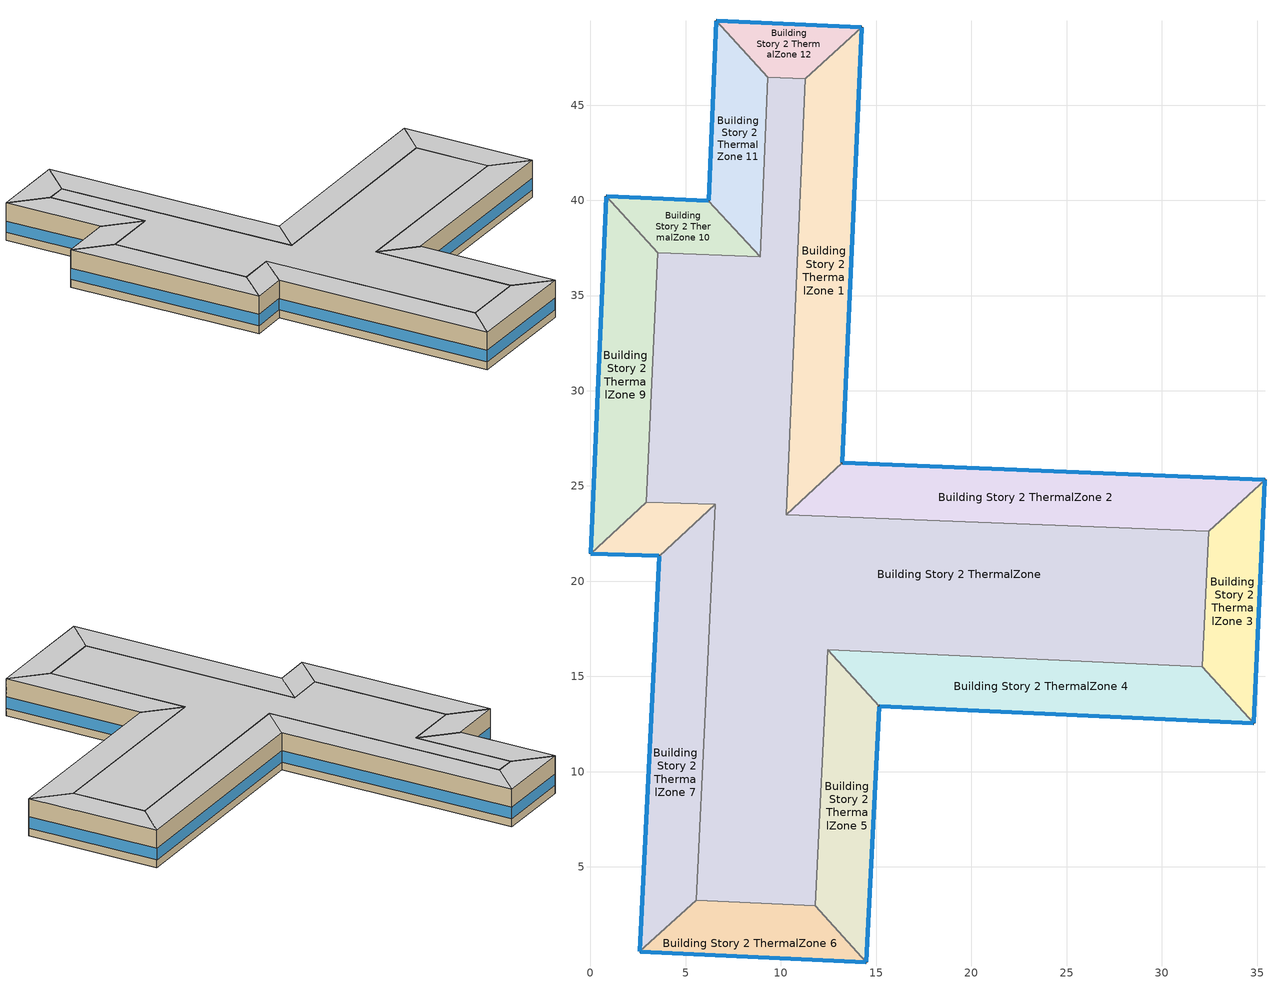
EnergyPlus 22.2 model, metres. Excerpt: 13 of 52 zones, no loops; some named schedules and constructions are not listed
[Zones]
Building Story 2 ThermalZone
 floor adiabatic (Typical Interior Ceiling): 11.29,46.39 10.29,23.5 32.47,22.62 32.14,15.5 12.46,16.4 11.8,2.96 5.56,3.25 6.54,24.04 2.93,24.15 3.54,37.26 8.9,37.03 9.32,46.47 z3.6
 wall adiabatic (Typical Interior Wall): 10.29,23.5 11.29,46.39 9.32,46.47 8.9,37.03 3.54,37.26 2.93,24.15 6.54,24.04 5.56,3.25 11.8,2.96 12.46,16.4 32.14,15.5 32.47,22.62 10.29,23.5 z3.6:7.2
 ceiling adiabatic (Typical Interior Ceiling): 9.32,46.47 8.9,37.03 3.54,37.26 2.93,24.15 6.54,24.04 5.56,3.25 11.8,2.96 12.46,16.4 32.14,15.5 32.47,22.62 10.29,23.5 11.29,46.39 z7.2
Building Story 2 ThermalZone 1
 floor adiabatic (Typical Interior Floor): 14.23,49.09 13.23,26.21 10.29,23.5 11.29,46.39 z3.6
 wall outside (Typical Insulated Steel Framed Exterior Wall R-12.99): 13.23,26.21 14.23,49.09 z3.6:7.2
 wall adiabatic (Typical Interior Wall): 14.23,49.09 11.29,46.39 10.29,23.5 13.23,26.21 z3.6:7.2
 window (U 0.55 SHGC 0.25): 13.23,26.24 14.23,49.06 z4.36:5.44
 ceiling adiabatic (Typical Interior Ceiling): 11.29,46.39 10.29,23.5 13.23,26.21 14.23,49.09 z7.2
Building Story 2 ThermalZone 10
 floor adiabatic (Typical Interior Floor): 0.84,40.2 6.2,39.98 8.9,37.03 3.54,37.26 z3.6
 wall outside (Typical Insulated Steel Framed Exterior Wall R-12.99): 6.2,39.98 0.84,40.2 z3.6:7.2
 wall adiabatic (Typical Interior Wall): 0.84,40.2 3.54,37.26 8.9,37.03 6.2,39.98 z3.6:7.2
 window (U 0.55 SHGC 0.25): 6.17,39.98 0.86,40.2 z4.36:5.45
 ceiling adiabatic (Typical Interior Ceiling): 3.54,37.26 8.9,37.03 6.2,39.98 0.84,40.2 z7.2
Building Story 2 ThermalZone 11
 floor adiabatic (Typical Interior Floor): 6.2,39.98 6.62,49.42 9.32,46.47 8.9,37.03 z3.6
 wall outside (Typical Insulated Steel Framed Exterior Wall R-12.99): 6.62,49.42 6.2,39.98 z3.6:7.2
 wall adiabatic (Typical Interior Wall): 6.2,39.98 8.9,37.03 9.32,46.47 6.62,49.42 z3.6:7.2
 window (U 0.55 SHGC 0.25): 6.61,49.4 6.2,40.01 z4.36:5.45
 ceiling adiabatic (Typical Interior Ceiling): 8.9,37.03 9.32,46.47 6.62,49.42 6.2,39.98 z7.2
Building Story 2 ThermalZone 12
 floor adiabatic (Typical Interior Floor): 6.62,49.42 14.23,49.09 11.29,46.39 9.32,46.47 z3.6
 wall outside (Typical Insulated Steel Framed Exterior Wall R-12.99): 14.23,49.09 6.62,49.42 z3.6:7.2
 wall adiabatic (Typical Interior Wall): 6.62,49.42 9.32,46.47 11.29,46.39 14.23,49.09 z3.6:7.2
 window (U 0.55 SHGC 0.25): 14.21,49.09 6.64,49.42 z4.36:5.45
 ceiling adiabatic (Typical Interior Ceiling): 9.32,46.47 11.29,46.39 14.23,49.09 6.62,49.42 z7.2
Building Story 2 ThermalZone 2
 floor adiabatic (Typical Interior Floor): 13.23,26.21 35.42,25.32 32.47,22.62 10.29,23.5 z3.6
 wall outside (Typical Insulated Steel Framed Exterior Wall R-12.99): 35.42,25.32 13.23,26.21 z3.6:7.2
 wall adiabatic (Typical Interior Wall): 13.23,26.21 10.29,23.5 32.47,22.62 35.42,25.32 z3.6:7.2
 window (U 0.55 SHGC 0.25): 35.39,25.32 13.26,26.21 z4.36:5.44
 ceiling adiabatic (Typical Interior Ceiling): 10.29,23.5 32.47,22.62 35.42,25.32 13.23,26.21 z7.2
Building Story 2 ThermalZone 3
 floor adiabatic (Typical Interior Floor): 35.42,25.32 34.83,12.55 32.14,15.5 32.47,22.62 z3.6
 wall outside (Typical Insulated Steel Framed Exterior Wall R-12.99): 34.83,12.55 35.42,25.32 z3.6:7.2
 wall adiabatic (Typical Interior Wall): 35.42,25.32 32.47,22.62 32.14,15.5 34.83,12.55 z3.6:7.2
 window (U 0.55 SHGC 0.25): 34.83,12.58 35.42,25.3 z4.36:5.45
 ceiling adiabatic (Typical Interior Ceiling): 32.47,22.62 32.14,15.5 34.83,12.55 35.42,25.32 z7.2
Building Story 2 ThermalZone 4
 floor adiabatic (Typical Interior Floor): 34.83,12.55 15.16,13.44 12.46,16.4 32.14,15.5 z3.6
 wall outside (Typical Insulated Steel Framed Exterior Wall R-12.99): 15.16,13.44 34.83,12.55 z3.6:7.2
 wall adiabatic (Typical Interior Wall): 34.83,12.55 32.14,15.5 12.46,16.4 15.16,13.44 z3.6:7.2
 window (U 0.55 SHGC 0.25): 15.18,13.44 34.81,12.55 z4.36:5.44
 ceiling adiabatic (Typical Interior Ceiling): 32.14,15.5 12.46,16.4 15.16,13.44 34.83,12.55 z7.2
Building Story 2 ThermalZone 5
 floor adiabatic (Typical Interior Floor): 15.16,13.44 14.49,0 11.8,2.96 12.46,16.4 z3.6
 wall outside (Typical Insulated Steel Framed Exterior Wall R-12.99): 14.49,0 15.16,13.44 z3.6:7.2
 wall adiabatic (Typical Interior Wall): 15.16,13.44 12.46,16.4 11.8,2.96 14.49,0 z3.6:7.2
 window (U 0.55 SHGC 0.25): 14.49,0.03 15.15,13.41 z4.36:5.45
 ceiling adiabatic (Typical Interior Ceiling): 12.46,16.4 11.8,2.96 14.49,0 15.16,13.44 z7.2
Building Story 2 ThermalZone 6
 floor adiabatic (Typical Interior Floor): 14.49,0 2.6,0.56 5.56,3.25 11.8,2.96 z3.6
 wall outside (Typical Insulated Steel Framed Exterior Wall R-12.99): 2.6,0.56 14.49,0 z3.6:7.2
 wall adiabatic (Typical Interior Wall): 14.49,0 11.8,2.96 5.56,3.25 2.6,0.56 z3.6:7.2
 window (U 0.55 SHGC 0.25): 2.62,0.55 14.46,0 z4.36:5.45
 ceiling adiabatic (Typical Interior Ceiling): 11.8,2.96 5.56,3.25 2.6,0.56 14.49,0 z7.2
Building Story 2 ThermalZone 7
 floor adiabatic (Typical Interior Floor): 2.6,0.56 3.6,21.32 6.54,24.04 5.56,3.25 z3.6
 wall outside (Typical Insulated Steel Framed Exterior Wall R-12.99): 3.6,21.32 2.6,0.56 z3.6:7.2
 wall adiabatic (Typical Interior Wall): 2.6,0.56 5.56,3.25 6.54,24.04 3.6,21.32 z3.6:7.2
 window (U 0.55 SHGC 0.25): 3.6,21.3 2.6,0.58 z4.36:5.44
 ceiling adiabatic (Typical Interior Ceiling): 5.56,3.25 6.54,24.04 3.6,21.32 2.6,0.56 z7.2
Building Story 2 ThermalZone 8
 floor adiabatic (Typical Interior Floor): 3.6,21.32 0,21.43 2.93,24.15 6.54,24.04 z3.6
 wall outside (Typical Insulated Steel Framed Exterior Wall R-12.99): 0,21.43 3.6,21.32 z3.6:7.2
 wall adiabatic (Typical Interior Wall): 3.6,21.32 6.54,24.04 2.93,24.15 0,21.43 z3.6:7.2
 window (U 0.55 SHGC 0.25): 0.03,21.43 3.58,21.32 z4.36:5.46
 ceiling adiabatic (Typical Interior Ceiling): 6.54,24.04 2.93,24.15 0,21.43 3.6,21.32 z7.2
Building Story 2 ThermalZone 9
 floor adiabatic (Typical Interior Floor): 0,21.43 0.84,40.2 3.54,37.26 2.93,24.15 z3.6
 wall outside (Typical Insulated Steel Framed Exterior Wall R-12.99): 0.84,40.2 0,21.43 z3.6:7.2
 wall adiabatic (Typical Interior Wall): 0,21.43 2.93,24.15 3.54,37.26 0.84,40.2 z3.6:7.2
 window (U 0.55 SHGC 0.25): 0.84,40.18 0,21.46 z4.36:5.44
 ceiling adiabatic (Typical Interior Ceiling): 2.93,24.15 3.54,37.26 0.84,40.2 0,21.43 z7.2
[Schedule:Week:Daily]
SchoolSecondary BLDG_LIGHT_SCH_2013 Week Rule - Jan1-Jan3: SchoolSecondary BLDG_LIGHT_SCH_2013 Wkdy Day, SchoolSecondary BLDG_LIGHT_SCH_2013 Wkdy Day, SchoolSecondary BLDG_LIGHT_SCH_2013 Wkdy Day, SchoolSecondary BLDG_LIGHT_SCH_2013 Wkdy Day, SchoolSecondary BLDG_LIGHT_SCH_2013 Wkdy Day, SchoolSecondary BLDG_LIGHT_SCH_2013 Wkdy Day, SchoolSecondary BLDG_LIGHT_SCH_2013 Wknd Day, SchoolSecondary BLDG_LIGHT_SCH_2013 Default, SchoolSecondary BLDG_LIGHT_SCH_2013 Summer Design Day, SchoolSecondary BLDG_LIGHT_SCH_2013 Winter Design Day, SchoolSecondary BLDG_LIGHT_SCH_2013 Default, SchoolSecondary BLDG_LIGHT_SCH_2013 Default
SchoolSecondary BLDG_LIGHT_SCH_2013 Week Rule - Jan4-Jun27: SchoolSecondary BLDG_LIGHT_SCH_2013 Wknd Day, SchoolSecondary BLDG_LIGHT_SCH_2013 Wkdy Day, SchoolSecondary BLDG_LIGHT_SCH_2013 Wkdy Day, SchoolSecondary BLDG_LIGHT_SCH_2013 Wkdy Day, SchoolSecondary BLDG_LIGHT_SCH_2013 Wkdy Day, SchoolSecondary BLDG_LIGHT_SCH_2013 Wkdy Day, SchoolSecondary BLDG_LIGHT_SCH_2013 Wknd Day, SchoolSecondary BLDG_LIGHT_SCH_2013 Default, SchoolSecondary BLDG_LIGHT_SCH_2013 Summer Design Day, SchoolSecondary BLDG_LIGHT_SCH_2013 Winter Design Day, SchoolSecondary BLDG_LIGHT_SCH_2013 Default, SchoolSecondary BLDG_LIGHT_SCH_2013 Default
SchoolSecondary BLDG_LIGHT_SCH_2013 Week Rule - Jun28-Jul4: SchoolSecondary BLDG_LIGHT_SCH_2013 Wknd Day, SchoolSecondary BLDG_LIGHT_SCH_2013 Wkdy Day, SchoolSecondary BLDG_LIGHT_SCH_2013 Wkdy Day, SchoolSecondary BLDG_LIGHT_SCH_2013 Wkdy Day 1, SchoolSecondary BLDG_LIGHT_SCH_2013 Wkdy Day 1, SchoolSecondary BLDG_LIGHT_SCH_2013 Wkdy Day 1, SchoolSecondary BLDG_LIGHT_SCH_2013 Wknd Day 1, SchoolSecondary BLDG_LIGHT_SCH_2013 Default, SchoolSecondary BLDG_LIGHT_SCH_2013 Summer Design Day, SchoolSecondary BLDG_LIGHT_SCH_2013 Winter Design Day, SchoolSecondary BLDG_LIGHT_SCH_2013 Default, SchoolSecondary BLDG_LIGHT_SCH_2013 Default
SchoolSecondary BLDG_LIGHT_SCH_2013 Week Rule - Jul5-Aug29: SchoolSecondary BLDG_LIGHT_SCH_2013 Wknd Day 1, SchoolSecondary BLDG_LIGHT_SCH_2013 Wkdy Day 1, SchoolSecondary BLDG_LIGHT_SCH_2013 Wkdy Day 1, SchoolSecondary BLDG_LIGHT_SCH_2013 Wkdy Day 1, SchoolSecondary BLDG_LIGHT_SCH_2013 Wkdy Day 1, SchoolSecondary BLDG_LIGHT_SCH_2013 Wkdy Day 1, SchoolSecondary BLDG_LIGHT_SCH_2013 Wknd Day 1, SchoolSecondary BLDG_LIGHT_SCH_2013 Default, SchoolSecondary BLDG_LIGHT_SCH_2013 Summer Design Day, SchoolSecondary BLDG_LIGHT_SCH_2013 Winter Design Day, SchoolSecondary BLDG_LIGHT_SCH_2013 Default, SchoolSecondary BLDG_LIGHT_SCH_2013 Default
SchoolSecondary BLDG_LIGHT_SCH_2013 Week Rule - Aug30-Sep5: SchoolSecondary BLDG_LIGHT_SCH_2013 Wknd Day 1, SchoolSecondary BLDG_LIGHT_SCH_2013 Wkdy Day 1, SchoolSecondary BLDG_LIGHT_SCH_2013 Wkdy Day 2, SchoolSecondary BLDG_LIGHT_SCH_2013 Wkdy Day 2, SchoolSecondary BLDG_LIGHT_SCH_2013 Wkdy Day 2, SchoolSecondary BLDG_LIGHT_SCH_2013 Wkdy Day 2, SchoolSecondary BLDG_LIGHT_SCH_2013 Default, SchoolSecondary BLDG_LIGHT_SCH_2013 Default, SchoolSecondary BLDG_LIGHT_SCH_2013 Summer Design Day, SchoolSecondary BLDG_LIGHT_SCH_2013 Winter Design Day, SchoolSecondary BLDG_LIGHT_SCH_2013 Default, SchoolSecondary BLDG_LIGHT_SCH_2013 Default
SchoolSecondary BLDG_LIGHT_SCH_2013 Week Rule - Sep6-Dec31: SchoolSecondary BLDG_LIGHT_SCH_2013 Default, SchoolSecondary BLDG_LIGHT_SCH_2013 Wkdy Day 2, SchoolSecondary BLDG_LIGHT_SCH_2013 Wkdy Day 2, SchoolSecondary BLDG_LIGHT_SCH_2013 Wkdy Day 2, SchoolSecondary BLDG_LIGHT_SCH_2013 Wkdy Day 2, SchoolSecondary BLDG_LIGHT_SCH_2013 Wkdy Day 2, SchoolSecondary BLDG_LIGHT_SCH_2013 Default, SchoolSecondary BLDG_LIGHT_SCH_2013 Default, SchoolSecondary BLDG_LIGHT_SCH_2013 Summer Design Day, SchoolSecondary BLDG_LIGHT_SCH_2013 Winter Design Day, SchoolSecondary BLDG_LIGHT_SCH_2013 Default, SchoolSecondary BLDG_LIGHT_SCH_2013 Default
SchoolSecondary BLDG_LIGHT_LIBRARY_SCH_2013 Week Rule - Jan1-Jan3: SchoolSecondary BLDG_LIGHT_LIBRARY_SCH_2013 Wkdy Day, SchoolSecondary BLDG_LIGHT_LIBRARY_SCH_2013 Wkdy Day, SchoolSecondary BLDG_LIGHT_LIBRARY_SCH_2013 Wkdy Day, SchoolSecondary BLDG_LIGHT_LIBRARY_SCH_2013 Wkdy Day, SchoolSecondary BLDG_LIGHT_LIBRARY_SCH_2013 Wkdy Day, SchoolSecondary BLDG_LIGHT_LIBRARY_SCH_2013 Wkdy Day, SchoolSecondary BLDG_LIGHT_LIBRARY_SCH_2013 Wknd Day, SchoolSecondary BLDG_LIGHT_LIBRARY_SCH_2013 Default, SchoolSecondary BLDG_LIGHT_LIBRARY_SCH_2013 Summer Design Day, SchoolSecondary BLDG_LIGHT_LIBRARY_SCH_2013 Winter Design Day, SchoolSecondary BLDG_LIGHT_LIBRARY_SCH_2013 Default, SchoolSecondary BLDG_LIGHT_LIBRARY_SCH_2013 Default
SchoolSecondary BLDG_LIGHT_LIBRARY_SCH_2013 Week Rule - Jan4-Jun27: SchoolSecondary BLDG_LIGHT_LIBRARY_SCH_2013 Wknd Day, SchoolSecondary BLDG_LIGHT_LIBRARY_SCH_2013 Wkdy Day, SchoolSecondary BLDG_LIGHT_LIBRARY_SCH_2013 Wkdy Day, SchoolSecondary BLDG_LIGHT_LIBRARY_SCH_2013 Wkdy Day, SchoolSecondary BLDG_LIGHT_LIBRARY_SCH_2013 Wkdy Day, SchoolSecondary BLDG_LIGHT_LIBRARY_SCH_2013 Wkdy Day, SchoolSecondary BLDG_LIGHT_LIBRARY_SCH_2013 Wknd Day, SchoolSecondary BLDG_LIGHT_LIBRARY_SCH_2013 Default, SchoolSecondary BLDG_LIGHT_LIBRARY_SCH_2013 Summer Design Day, SchoolSecondary BLDG_LIGHT_LIBRARY_SCH_2013 Winter Design Day, SchoolSecondary BLDG_LIGHT_LIBRARY_SCH_2013 Default, SchoolSecondary BLDG_LIGHT_LIBRARY_SCH_2013 Default
SchoolSecondary BLDG_LIGHT_LIBRARY_SCH_2013 Week Rule - Jun28-Jul4: SchoolSecondary BLDG_LIGHT_LIBRARY_SCH_2013 Wknd Day, SchoolSecondary BLDG_LIGHT_LIBRARY_SCH_2013 Wkdy Day, SchoolSecondary BLDG_LIGHT_LIBRARY_SCH_2013 Wkdy Day, SchoolSecondary BLDG_LIGHT_LIBRARY_SCH_2013 Wkdy Day 1, SchoolSecondary BLDG_LIGHT_LIBRARY_SCH_2013 Wkdy Day 1, SchoolSecondary BLDG_LIGHT_LIBRARY_SCH_2013 Wkdy Day 1, SchoolSecondary BLDG_LIGHT_LIBRARY_SCH_2013 Wknd Day 1, SchoolSecondary BLDG_LIGHT_LIBRARY_SCH_2013 Default, SchoolSecondary BLDG_LIGHT_LIBRARY_SCH_2013 Summer Design Day, SchoolSecondary BLDG_LIGHT_LIBRARY_SCH_2013 Winter Design Day, SchoolSecondary BLDG_LIGHT_LIBRARY_SCH_2013 Default, SchoolSecondary BLDG_LIGHT_LIBRARY_SCH_2013 Default
SchoolSecondary BLDG_LIGHT_LIBRARY_SCH_2013 Week Rule - Jul5-Aug29: SchoolSecondary BLDG_LIGHT_LIBRARY_SCH_2013 Wknd Day 1, SchoolSecondary BLDG_LIGHT_LIBRARY_SCH_2013 Wkdy Day 1, SchoolSecondary BLDG_LIGHT_LIBRARY_SCH_2013 Wkdy Day 1, SchoolSecondary BLDG_LIGHT_LIBRARY_SCH_2013 Wkdy Day 1, SchoolSecondary BLDG_LIGHT_LIBRARY_SCH_2013 Wkdy Day 1, SchoolSecondary BLDG_LIGHT_LIBRARY_SCH_2013 Wkdy Day 1, SchoolSecondary BLDG_LIGHT_LIBRARY_SCH_2013 Wknd Day 1, SchoolSecondary BLDG_LIGHT_LIBRARY_SCH_2013 Default, SchoolSecondary BLDG_LIGHT_LIBRARY_SCH_2013 Summer Design Day, SchoolSecondary BLDG_LIGHT_LIBRARY_SCH_2013 Winter Design Day, SchoolSecondary BLDG_LIGHT_LIBRARY_SCH_2013 Default, SchoolSecondary BLDG_LIGHT_LIBRARY_SCH_2013 Default
SchoolSecondary BLDG_LIGHT_LIBRARY_SCH_2013 Week Rule - Aug30-Sep5: SchoolSecondary BLDG_LIGHT_LIBRARY_SCH_2013 Wknd Day 1, SchoolSecondary BLDG_LIGHT_LIBRARY_SCH_2013 Wkdy Day 1, SchoolSecondary BLDG_LIGHT_LIBRARY_SCH_2013 Wkdy Day 2, SchoolSecondary BLDG_LIGHT_LIBRARY_SCH_2013 Wkdy Day 2, SchoolSecondary BLDG_LIGHT_LIBRARY_SCH_2013 Wkdy Day 2, SchoolSecondary BLDG_LIGHT_LIBRARY_SCH_2013 Wkdy Day 2, SchoolSecondary BLDG_LIGHT_LIBRARY_SCH_2013 Default, SchoolSecondary BLDG_LIGHT_LIBRARY_SCH_2013 Default, SchoolSecondary BLDG_LIGHT_LIBRARY_SCH_2013 Summer Design Day, SchoolSecondary BLDG_LIGHT_LIBRARY_SCH_2013 Winter Design Day, SchoolSecondary BLDG_LIGHT_LIBRARY_SCH_2013 Default, SchoolSecondary BLDG_LIGHT_LIBRARY_SCH_2013 Default
SchoolSecondary BLDG_LIGHT_LIBRARY_SCH_2013 Week Rule - Sep6-Dec31: SchoolSecondary BLDG_LIGHT_LIBRARY_SCH_2013 Default, SchoolSecondary BLDG_LIGHT_LIBRARY_SCH_2013 Wkdy Day 2, SchoolSecondary BLDG_LIGHT_LIBRARY_SCH_2013 Wkdy Day 2, SchoolSecondary BLDG_LIGHT_LIBRARY_SCH_2013 Wkdy Day 2, SchoolSecondary BLDG_LIGHT_LIBRARY_SCH_2013 Wkdy Day 2, SchoolSecondary BLDG_LIGHT_LIBRARY_SCH_2013 Wkdy Day 2, SchoolSecondary BLDG_LIGHT_LIBRARY_SCH_2013 Default, SchoolSecondary BLDG_LIGHT_LIBRARY_SCH_2013 Default, SchoolSecondary BLDG_LIGHT_LIBRARY_SCH_2013 Summer Design Day, SchoolSecondary BLDG_LIGHT_LIBRARY_SCH_2013 Winter Design Day, SchoolSecondary BLDG_LIGHT_LIBRARY_SCH_2013 Default, SchoolSecondary BLDG_LIGHT_LIBRARY_SCH_2013 Default
SchoolSecondary BLDG_LIGHT_LOBBYFLR1_SCH_2013 Week Rule - Jan1-Jan3: SchoolSecondary BLDG_LIGHT_LOBBYFLR1_SCH_2013 Wkdy Day, SchoolSecondary BLDG_LIGHT_LOBBYFLR1_SCH_2013 Wkdy Day, SchoolSecondary BLDG_LIGHT_LOBBYFLR1_SCH_2013 Wkdy Day, SchoolSecondary BLDG_LIGHT_LOBBYFLR1_SCH_2013 Wkdy Day, SchoolSecondary BLDG_LIGHT_LOBBYFLR1_SCH_2013 Wkdy Day, SchoolSecondary BLDG_LIGHT_LOBBYFLR1_SCH_2013 Wkdy Day, SchoolSecondary BLDG_LIGHT_LOBBYFLR1_SCH_2013 Wknd Day, SchoolSecondary BLDG_LIGHT_LOBBYFLR1_SCH_2013 Default, SchoolSecondary BLDG_LIGHT_LOBBYFLR1_SCH_2013 Summer Design Day, SchoolSecondary BLDG_LIGHT_LOBBYFLR1_SCH_2013 Winter Design Day, SchoolSecondary BLDG_LIGHT_LOBBYFLR1_SCH_2013 Default, SchoolSecondary BLDG_LIGHT_LOBBYFLR1_SCH_2013 Default
SchoolSecondary BLDG_LIGHT_LOBBYFLR1_SCH_2013 Week Rule - Jan4-Jun27: SchoolSecondary BLDG_LIGHT_LOBBYFLR1_SCH_2013 Wknd Day, SchoolSecondary BLDG_LIGHT_LOBBYFLR1_SCH_2013 Wkdy Day, SchoolSecondary BLDG_LIGHT_LOBBYFLR1_SCH_2013 Wkdy Day, SchoolSecondary BLDG_LIGHT_LOBBYFLR1_SCH_2013 Wkdy Day, SchoolSecondary BLDG_LIGHT_LOBBYFLR1_SCH_2013 Wkdy Day, SchoolSecondary BLDG_LIGHT_LOBBYFLR1_SCH_2013 Wkdy Day, SchoolSecondary BLDG_LIGHT_LOBBYFLR1_SCH_2013 Wknd Day, SchoolSecondary BLDG_LIGHT_LOBBYFLR1_SCH_2013 Default, SchoolSecondary BLDG_LIGHT_LOBBYFLR1_SCH_2013 Summer Design Day, SchoolSecondary BLDG_LIGHT_LOBBYFLR1_SCH_2013 Winter Design Day, SchoolSecondary BLDG_LIGHT_LOBBYFLR1_SCH_2013 Default, SchoolSecondary BLDG_LIGHT_LOBBYFLR1_SCH_2013 Default
SchoolSecondary BLDG_LIGHT_LOBBYFLR1_SCH_2013 Week Rule - Jun28-Jul4: SchoolSecondary BLDG_LIGHT_LOBBYFLR1_SCH_2013 Wknd Day, SchoolSecondary BLDG_LIGHT_LOBBYFLR1_SCH_2013 Wkdy Day, SchoolSecondary BLDG_LIGHT_LOBBYFLR1_SCH_2013 Wkdy Day, SchoolSecondary BLDG_LIGHT_LOBBYFLR1_SCH_2013 Wkdy Day 1, SchoolSecondary BLDG_LIGHT_LOBBYFLR1_SCH_2013 Wkdy Day 1, SchoolSecondary BLDG_LIGHT_LOBBYFLR1_SCH_2013 Wkdy Day 1, SchoolSecondary BLDG_LIGHT_LOBBYFLR1_SCH_2013 Wknd Day 1, SchoolSecondary BLDG_LIGHT_LOBBYFLR1_SCH_2013 Default, SchoolSecondary BLDG_LIGHT_LOBBYFLR1_SCH_2013 Summer Design Day, SchoolSecondary BLDG_LIGHT_LOBBYFLR1_SCH_2013 Winter Design Day, SchoolSecondary BLDG_LIGHT_LOBBYFLR1_SCH_2013 Default, SchoolSecondary BLDG_LIGHT_LOBBYFLR1_SCH_2013 Default
SchoolSecondary BLDG_LIGHT_LOBBYFLR1_SCH_2013 Week Rule - Jul5-Aug29: SchoolSecondary BLDG_LIGHT_LOBBYFLR1_SCH_2013 Wknd Day 1, SchoolSecondary BLDG_LIGHT_LOBBYFLR1_SCH_2013 Wkdy Day 1, SchoolSecondary BLDG_LIGHT_LOBBYFLR1_SCH_2013 Wkdy Day 1, SchoolSecondary BLDG_LIGHT_LOBBYFLR1_SCH_2013 Wkdy Day 1, SchoolSecondary BLDG_LIGHT_LOBBYFLR1_SCH_2013 Wkdy Day 1, SchoolSecondary BLDG_LIGHT_LOBBYFLR1_SCH_2013 Wkdy Day 1, SchoolSecondary BLDG_LIGHT_LOBBYFLR1_SCH_2013 Wknd Day 1, SchoolSecondary BLDG_LIGHT_LOBBYFLR1_SCH_2013 Default, SchoolSecondary BLDG_LIGHT_LOBBYFLR1_SCH_2013 Summer Design Day, SchoolSecondary BLDG_LIGHT_LOBBYFLR1_SCH_2013 Winter Design Day, SchoolSecondary BLDG_LIGHT_LOBBYFLR1_SCH_2013 Default, SchoolSecondary BLDG_LIGHT_LOBBYFLR1_SCH_2013 Default
SchoolSecondary BLDG_LIGHT_LOBBYFLR1_SCH_2013 Week Rule - Aug30-Sep5: SchoolSecondary BLDG_LIGHT_LOBBYFLR1_SCH_2013 Wknd Day 1, SchoolSecondary BLDG_LIGHT_LOBBYFLR1_SCH_2013 Wkdy Day 1, SchoolSecondary BLDG_LIGHT_LOBBYFLR1_SCH_2013 Wkdy Day 2, SchoolSecondary BLDG_LIGHT_LOBBYFLR1_SCH_2013 Wkdy Day 2, SchoolSecondary BLDG_LIGHT_LOBBYFLR1_SCH_2013 Wkdy Day 2, SchoolSecondary BLDG_LIGHT_LOBBYFLR1_SCH_2013 Wkdy Day 2, SchoolSecondary BLDG_LIGHT_LOBBYFLR1_SCH_2013 Default, SchoolSecondary BLDG_LIGHT_LOBBYFLR1_SCH_2013 Default, SchoolSecondary BLDG_LIGHT_LOBBYFLR1_SCH_2013 Summer Design Day, SchoolSecondary BLDG_LIGHT_LOBBYFLR1_SCH_2013 Winter Design Day, SchoolSecondary BLDG_LIGHT_LOBBYFLR1_SCH_2013 Default, SchoolSecondary BLDG_LIGHT_LOBBYFLR1_SCH_2013 Default
SchoolSecondary BLDG_LIGHT_LOBBYFLR1_SCH_2013 Week Rule - Sep6-Dec31: SchoolSecondary BLDG_LIGHT_LOBBYFLR1_SCH_2013 Default, SchoolSecondary BLDG_LIGHT_LOBBYFLR1_SCH_2013 Wkdy Day 2, SchoolSecondary BLDG_LIGHT_LOBBYFLR1_SCH_2013 Wkdy Day 2, SchoolSecondary BLDG_LIGHT_LOBBYFLR1_SCH_2013 Wkdy Day 2, SchoolSecondary BLDG_LIGHT_LOBBYFLR1_SCH_2013 Wkdy Day 2, SchoolSecondary BLDG_LIGHT_LOBBYFLR1_SCH_2013 Wkdy Day 2, SchoolSecondary BLDG_LIGHT_LOBBYFLR1_SCH_2013 Default, SchoolSecondary BLDG_LIGHT_LOBBYFLR1_SCH_2013 Default, SchoolSecondary BLDG_LIGHT_LOBBYFLR1_SCH_2013 Summer Design Day, SchoolSecondary BLDG_LIGHT_LOBBYFLR1_SCH_2013 Winter Design Day, SchoolSecondary BLDG_LIGHT_LOBBYFLR1_SCH_2013 Default, SchoolSecondary BLDG_LIGHT_LOBBYFLR1_SCH_2013 Default
SchoolSecondary BLDG_LIGHT_MECHANICAL_SCH_2013 Week Rule - Jan1-Jan3: SchoolSecondary BLDG_LIGHT_MECHANICAL_SCH_2013 Wkdy Day, SchoolSecondary BLDG_LIGHT_MECHANICAL_SCH_2013 Wkdy Day, SchoolSecondary BLDG_LIGHT_MECHANICAL_SCH_2013 Wkdy Day, SchoolSecondary BLDG_LIGHT_MECHANICAL_SCH_2013 Wkdy Day, SchoolSecondary BLDG_LIGHT_MECHANICAL_SCH_2013 Wkdy Day, SchoolSecondary BLDG_LIGHT_MECHANICAL_SCH_2013 Wkdy Day, SchoolSecondary BLDG_LIGHT_MECHANICAL_SCH_2013 Wknd Day, SchoolSecondary BLDG_LIGHT_MECHANICAL_SCH_2013 Default, SchoolSecondary BLDG_LIGHT_MECHANICAL_SCH_2013 Summer Design Day, SchoolSecondary BLDG_LIGHT_MECHANICAL_SCH_2013 Winter Design Day, SchoolSecondary BLDG_LIGHT_MECHANICAL_SCH_2013 Default, SchoolSecondary BLDG_LIGHT_MECHANICAL_SCH_2013 Default
SchoolSecondary BLDG_LIGHT_MECHANICAL_SCH_2013 Week Rule - Jan4-Jun27: SchoolSecondary BLDG_LIGHT_MECHANICAL_SCH_2013 Wknd Day, SchoolSecondary BLDG_LIGHT_MECHANICAL_SCH_2013 Wkdy Day, SchoolSecondary BLDG_LIGHT_MECHANICAL_SCH_2013 Wkdy Day, SchoolSecondary BLDG_LIGHT_MECHANICAL_SCH_2013 Wkdy Day, SchoolSecondary BLDG_LIGHT_MECHANICAL_SCH_2013 Wkdy Day, SchoolSecondary BLDG_LIGHT_MECHANICAL_SCH_2013 Wkdy Day, SchoolSecondary BLDG_LIGHT_MECHANICAL_SCH_2013 Wknd Day, SchoolSecondary BLDG_LIGHT_MECHANICAL_SCH_2013 Default, SchoolSecondary BLDG_LIGHT_MECHANICAL_SCH_2013 Summer Design Day, SchoolSecondary BLDG_LIGHT_MECHANICAL_SCH_2013 Winter Design Day, SchoolSecondary BLDG_LIGHT_MECHANICAL_SCH_2013 Default, SchoolSecondary BLDG_LIGHT_MECHANICAL_SCH_2013 Default
SchoolSecondary BLDG_LIGHT_MECHANICAL_SCH_2013 Week Rule - Jun28-Jul4: SchoolSecondary BLDG_LIGHT_MECHANICAL_SCH_2013 Wknd Day, SchoolSecondary BLDG_LIGHT_MECHANICAL_SCH_2013 Wkdy Day, SchoolSecondary BLDG_LIGHT_MECHANICAL_SCH_2013 Wkdy Day, SchoolSecondary BLDG_LIGHT_MECHANICAL_SCH_2013 Wkdy Day 1, SchoolSecondary BLDG_LIGHT_MECHANICAL_SCH_2013 Wkdy Day 1, SchoolSecondary BLDG_LIGHT_MECHANICAL_SCH_2013 Wkdy Day 1, SchoolSecondary BLDG_LIGHT_MECHANICAL_SCH_2013 Wknd Day 1, SchoolSecondary BLDG_LIGHT_MECHANICAL_SCH_2013 Default, SchoolSecondary BLDG_LIGHT_MECHANICAL_SCH_2013 Summer Design Day, SchoolSecondary BLDG_LIGHT_MECHANICAL_SCH_2013 Winter Design Day, SchoolSecondary BLDG_LIGHT_MECHANICAL_SCH_2013 Default, SchoolSecondary BLDG_LIGHT_MECHANICAL_SCH_2013 Default
SchoolSecondary BLDG_LIGHT_MECHANICAL_SCH_2013 Week Rule - Jul5-Aug29: SchoolSecondary BLDG_LIGHT_MECHANICAL_SCH_2013 Wknd Day 1, SchoolSecondary BLDG_LIGHT_MECHANICAL_SCH_2013 Wkdy Day 1, SchoolSecondary BLDG_LIGHT_MECHANICAL_SCH_2013 Wkdy Day 1, SchoolSecondary BLDG_LIGHT_MECHANICAL_SCH_2013 Wkdy Day 1, SchoolSecondary BLDG_LIGHT_MECHANICAL_SCH_2013 Wkdy Day 1, SchoolSecondary BLDG_LIGHT_MECHANICAL_SCH_2013 Wkdy Day 1, SchoolSecondary BLDG_LIGHT_MECHANICAL_SCH_2013 Wknd Day 1, SchoolSecondary BLDG_LIGHT_MECHANICAL_SCH_2013 Default, SchoolSecondary BLDG_LIGHT_MECHANICAL_SCH_2013 Summer Design Day, SchoolSecondary BLDG_LIGHT_MECHANICAL_SCH_2013 Winter Design Day, SchoolSecondary BLDG_LIGHT_MECHANICAL_SCH_2013 Default, SchoolSecondary BLDG_LIGHT_MECHANICAL_SCH_2013 Default
SchoolSecondary BLDG_LIGHT_MECHANICAL_SCH_2013 Week Rule - Aug30-Sep5: SchoolSecondary BLDG_LIGHT_MECHANICAL_SCH_2013 Wknd Day 1, SchoolSecondary BLDG_LIGHT_MECHANICAL_SCH_2013 Wkdy Day 1, SchoolSecondary BLDG_LIGHT_MECHANICAL_SCH_2013 Wkdy Day 2, SchoolSecondary BLDG_LIGHT_MECHANICAL_SCH_2013 Wkdy Day 2, SchoolSecondary BLDG_LIGHT_MECHANICAL_SCH_2013 Wkdy Day 2, SchoolSecondary BLDG_LIGHT_MECHANICAL_SCH_2013 Wkdy Day 2, SchoolSecondary BLDG_LIGHT_MECHANICAL_SCH_2013 Default, SchoolSecondary BLDG_LIGHT_MECHANICAL_SCH_2013 Default, SchoolSecondary BLDG_LIGHT_MECHANICAL_SCH_2013 Summer Design Day, SchoolSecondary BLDG_LIGHT_MECHANICAL_SCH_2013 Winter Design Day, SchoolSecondary BLDG_LIGHT_MECHANICAL_SCH_2013 Default, SchoolSecondary BLDG_LIGHT_MECHANICAL_SCH_2013 Default
SchoolSecondary BLDG_LIGHT_MECHANICAL_SCH_2013 Week Rule - Sep6-Dec31: SchoolSecondary BLDG_LIGHT_MECHANICAL_SCH_2013 Default, SchoolSecondary BLDG_LIGHT_MECHANICAL_SCH_2013 Wkdy Day 2, SchoolSecondary BLDG_LIGHT_MECHANICAL_SCH_2013 Wkdy Day 2, SchoolSecondary BLDG_LIGHT_MECHANICAL_SCH_2013 Wkdy Day 2, SchoolSecondary BLDG_LIGHT_MECHANICAL_SCH_2013 Wkdy Day 2, SchoolSecondary BLDG_LIGHT_MECHANICAL_SCH_2013 Wkdy Day 2, SchoolSecondary BLDG_LIGHT_MECHANICAL_SCH_2013 Default, SchoolSecondary BLDG_LIGHT_MECHANICAL_SCH_2013 Default, SchoolSecondary BLDG_LIGHT_MECHANICAL_SCH_2013 Summer Design Day, SchoolSecondary BLDG_LIGHT_MECHANICAL_SCH_2013 Winter Design Day, SchoolSecondary BLDG_LIGHT_MECHANICAL_SCH_2013 Default, SchoolSecondary BLDG_LIGHT_MECHANICAL_SCH_2013 Default
SchoolSecondary BLDG_LIGHT_OFFICE_SCH_2013 Week Rule - Jan1-Jan3: SchoolSecondary BLDG_LIGHT_OFFICE_SCH_2013 Wkdy Day, SchoolSecondary BLDG_LIGHT_OFFICE_SCH_2013 Wkdy Day, SchoolSecondary BLDG_LIGHT_OFFICE_SCH_2013 Wkdy Day, SchoolSecondary BLDG_LIGHT_OFFICE_SCH_2013 Wkdy Day, SchoolSecondary BLDG_LIGHT_OFFICE_SCH_2013 Wkdy Day, SchoolSecondary BLDG_LIGHT_OFFICE_SCH_2013 Wkdy Day, SchoolSecondary BLDG_LIGHT_OFFICE_SCH_2013 Wknd Day, SchoolSecondary BLDG_LIGHT_OFFICE_SCH_2013 Default, SchoolSecondary BLDG_LIGHT_OFFICE_SCH_2013 Summer Design Day, SchoolSecondary BLDG_LIGHT_OFFICE_SCH_2013 Winter Design Day, SchoolSecondary BLDG_LIGHT_OFFICE_SCH_2013 Default, SchoolSecondary BLDG_LIGHT_OFFICE_SCH_2013 Default
SchoolSecondary BLDG_LIGHT_OFFICE_SCH_2013 Week Rule - Jan4-Jun27: SchoolSecondary BLDG_LIGHT_OFFICE_SCH_2013 Wknd Day, SchoolSecondary BLDG_LIGHT_OFFICE_SCH_2013 Wkdy Day, SchoolSecondary BLDG_LIGHT_OFFICE_SCH_2013 Wkdy Day, SchoolSecondary BLDG_LIGHT_OFFICE_SCH_2013 Wkdy Day, SchoolSecondary BLDG_LIGHT_OFFICE_SCH_2013 Wkdy Day, SchoolSecondary BLDG_LIGHT_OFFICE_SCH_2013 Wkdy Day, SchoolSecondary BLDG_LIGHT_OFFICE_SCH_2013 Wknd Day, SchoolSecondary BLDG_LIGHT_OFFICE_SCH_2013 Default, SchoolSecondary BLDG_LIGHT_OFFICE_SCH_2013 Summer Design Day, SchoolSecondary BLDG_LIGHT_OFFICE_SCH_2013 Winter Design Day, SchoolSecondary BLDG_LIGHT_OFFICE_SCH_2013 Default, SchoolSecondary BLDG_LIGHT_OFFICE_SCH_2013 Default
SchoolSecondary BLDG_LIGHT_OFFICE_SCH_2013 Week Rule - Jun28-Jul4: SchoolSecondary BLDG_LIGHT_OFFICE_SCH_2013 Wknd Day, SchoolSecondary BLDG_LIGHT_OFFICE_SCH_2013 Wkdy Day, SchoolSecondary BLDG_LIGHT_OFFICE_SCH_2013 Wkdy Day, SchoolSecondary BLDG_LIGHT_OFFICE_SCH_2013 Wkdy Day 1, SchoolSecondary BLDG_LIGHT_OFFICE_SCH_2013 Wkdy Day 1, SchoolSecondary BLDG_LIGHT_OFFICE_SCH_2013 Wkdy Day 1, SchoolSecondary BLDG_LIGHT_OFFICE_SCH_2013 Wknd Day 1, SchoolSecondary BLDG_LIGHT_OFFICE_SCH_2013 Default, SchoolSecondary BLDG_LIGHT_OFFICE_SCH_2013 Summer Design Day, SchoolSecondary BLDG_LIGHT_OFFICE_SCH_2013 Winter Design Day, SchoolSecondary BLDG_LIGHT_OFFICE_SCH_2013 Default, SchoolSecondary BLDG_LIGHT_OFFICE_SCH_2013 Default
SchoolSecondary BLDG_LIGHT_OFFICE_SCH_2013 Week Rule - Jul5-Aug29: SchoolSecondary BLDG_LIGHT_OFFICE_SCH_2013 Wknd Day 1, SchoolSecondary BLDG_LIGHT_OFFICE_SCH_2013 Wkdy Day 1, SchoolSecondary BLDG_LIGHT_OFFICE_SCH_2013 Wkdy Day 1, SchoolSecondary BLDG_LIGHT_OFFICE_SCH_2013 Wkdy Day 1, SchoolSecondary BLDG_LIGHT_OFFICE_SCH_2013 Wkdy Day 1, SchoolSecondary BLDG_LIGHT_OFFICE_SCH_2013 Wkdy Day 1, SchoolSecondary BLDG_LIGHT_OFFICE_SCH_2013 Wknd Day 1, SchoolSecondary BLDG_LIGHT_OFFICE_SCH_2013 Default, SchoolSecondary BLDG_LIGHT_OFFICE_SCH_2013 Summer Design Day, SchoolSecondary BLDG_LIGHT_OFFICE_SCH_2013 Winter Design Day, SchoolSecondary BLDG_LIGHT_OFFICE_SCH_2013 Default, SchoolSecondary BLDG_LIGHT_OFFICE_SCH_2013 Default
SchoolSecondary BLDG_LIGHT_OFFICE_SCH_2013 Week Rule - Aug30-Sep5: SchoolSecondary BLDG_LIGHT_OFFICE_SCH_2013 Wknd Day 1, SchoolSecondary BLDG_LIGHT_OFFICE_SCH_2013 Wkdy Day 1, SchoolSecondary BLDG_LIGHT_OFFICE_SCH_2013 Wkdy Day 2, SchoolSecondary BLDG_LIGHT_OFFICE_SCH_2013 Wkdy Day 2, SchoolSecondary BLDG_LIGHT_OFFICE_SCH_2013 Wkdy Day 2, SchoolSecondary BLDG_LIGHT_OFFICE_SCH_2013 Wkdy Day 2, SchoolSecondary BLDG_LIGHT_OFFICE_SCH_2013 Default, SchoolSecondary BLDG_LIGHT_OFFICE_SCH_2013 Default, SchoolSecondary BLDG_LIGHT_OFFICE_SCH_2013 Summer Design Day, SchoolSecondary BLDG_LIGHT_OFFICE_SCH_2013 Winter Design Day, SchoolSecondary BLDG_LIGHT_OFFICE_SCH_2013 Default, SchoolSecondary BLDG_LIGHT_OFFICE_SCH_2013 Default
SchoolSecondary BLDG_LIGHT_OFFICE_SCH_2013 Week Rule - Sep6-Dec31: SchoolSecondary BLDG_LIGHT_OFFICE_SCH_2013 Default, SchoolSecondary BLDG_LIGHT_OFFICE_SCH_2013 Wkdy Day 2, SchoolSecondary BLDG_LIGHT_OFFICE_SCH_2013 Wkdy Day 2, SchoolSecondary BLDG_LIGHT_OFFICE_SCH_2013 Wkdy Day 2, SchoolSecondary BLDG_LIGHT_OFFICE_SCH_2013 Wkdy Day 2, SchoolSecondary BLDG_LIGHT_OFFICE_SCH_2013 Wkdy Day 2, SchoolSecondary BLDG_LIGHT_OFFICE_SCH_2013 Default, SchoolSecondary BLDG_LIGHT_OFFICE_SCH_2013 Default, SchoolSecondary BLDG_LIGHT_OFFICE_SCH_2013 Summer Design Day, SchoolSecondary BLDG_LIGHT_OFFICE_SCH_2013 Winter Design Day, SchoolSecondary BLDG_LIGHT_OFFICE_SCH_2013 Default, SchoolSecondary BLDG_LIGHT_OFFICE_SCH_2013 Default
SchoolSecondary BLDG_LIGHT_BATH_SCH_2013 Week Rule - Jan1-Jan3: SchoolSecondary BLDG_LIGHT_BATH_SCH_2013 Wkdy Day, SchoolSecondary BLDG_LIGHT_BATH_SCH_2013 Wkdy Day, SchoolSecondary BLDG_LIGHT_BATH_SCH_2013 Wkdy Day, SchoolSecondary BLDG_LIGHT_BATH_SCH_2013 Wkdy Day, SchoolSecondary BLDG_LIGHT_BATH_SCH_2013 Wkdy Day, SchoolSecondary BLDG_LIGHT_BATH_SCH_2013 Wkdy Day, SchoolSecondary BLDG_LIGHT_BATH_SCH_2013 Wknd Day, SchoolSecondary BLDG_LIGHT_BATH_SCH_2013 Default, SchoolSecondary BLDG_LIGHT_BATH_SCH_2013 Summer Design Day, SchoolSecondary BLDG_LIGHT_BATH_SCH_2013 Winter Design Day, SchoolSecondary BLDG_LIGHT_BATH_SCH_2013 Default, SchoolSecondary BLDG_LIGHT_BATH_SCH_2013 Default
SchoolSecondary BLDG_LIGHT_BATH_SCH_2013 Week Rule - Jan4-Jun27: SchoolSecondary BLDG_LIGHT_BATH_SCH_2013 Wknd Day, SchoolSecondary BLDG_LIGHT_BATH_SCH_2013 Wkdy Day, SchoolSecondary BLDG_LIGHT_BATH_SCH_2013 Wkdy Day, SchoolSecondary BLDG_LIGHT_BATH_SCH_2013 Wkdy Day, SchoolSecondary BLDG_LIGHT_BATH_SCH_2013 Wkdy Day, SchoolSecondary BLDG_LIGHT_BATH_SCH_2013 Wkdy Day, SchoolSecondary BLDG_LIGHT_BATH_SCH_2013 Wknd Day, SchoolSecondary BLDG_LIGHT_BATH_SCH_2013 Default, SchoolSecondary BLDG_LIGHT_BATH_SCH_2013 Summer Design Day, SchoolSecondary BLDG_LIGHT_BATH_SCH_2013 Winter Design Day, SchoolSecondary BLDG_LIGHT_BATH_SCH_2013 Default, SchoolSecondary BLDG_LIGHT_BATH_SCH_2013 Default
SchoolSecondary BLDG_LIGHT_BATH_SCH_2013 Week Rule - Jun28-Jul4: SchoolSecondary BLDG_LIGHT_BATH_SCH_2013 Wknd Day, SchoolSecondary BLDG_LIGHT_BATH_SCH_2013 Wkdy Day, SchoolSecondary BLDG_LIGHT_BATH_SCH_2013 Wkdy Day, SchoolSecondary BLDG_LIGHT_BATH_SCH_2013 Wkdy Day 1, SchoolSecondary BLDG_LIGHT_BATH_SCH_2013 Wkdy Day 1, SchoolSecondary BLDG_LIGHT_BATH_SCH_2013 Wkdy Day 1, SchoolSecondary BLDG_LIGHT_BATH_SCH_2013 Wknd Day 1, SchoolSecondary BLDG_LIGHT_BATH_SCH_2013 Default, SchoolSecondary BLDG_LIGHT_BATH_SCH_2013 Summer Design Day, SchoolSecondary BLDG_LIGHT_BATH_SCH_2013 Winter Design Day, SchoolSecondary BLDG_LIGHT_BATH_SCH_2013 Default, SchoolSecondary BLDG_LIGHT_BATH_SCH_2013 Default
SchoolSecondary BLDG_LIGHT_BATH_SCH_2013 Week Rule - Jul5-Aug29: SchoolSecondary BLDG_LIGHT_BATH_SCH_2013 Wknd Day 1, SchoolSecondary BLDG_LIGHT_BATH_SCH_2013 Wkdy Day 1, SchoolSecondary BLDG_LIGHT_BATH_SCH_2013 Wkdy Day 1, SchoolSecondary BLDG_LIGHT_BATH_SCH_2013 Wkdy Day 1, SchoolSecondary BLDG_LIGHT_BATH_SCH_2013 Wkdy Day 1, SchoolSecondary BLDG_LIGHT_BATH_SCH_2013 Wkdy Day 1, SchoolSecondary BLDG_LIGHT_BATH_SCH_2013 Wknd Day 1, SchoolSecondary BLDG_LIGHT_BATH_SCH_2013 Default, SchoolSecondary BLDG_LIGHT_BATH_SCH_2013 Summer Design Day, SchoolSecondary BLDG_LIGHT_BATH_SCH_2013 Winter Design Day, SchoolSecondary BLDG_LIGHT_BATH_SCH_2013 Default, SchoolSecondary BLDG_LIGHT_BATH_SCH_2013 Default
SchoolSecondary BLDG_LIGHT_BATH_SCH_2013 Week Rule - Aug30-Sep5: SchoolSecondary BLDG_LIGHT_BATH_SCH_2013 Wknd Day 1, SchoolSecondary BLDG_LIGHT_BATH_SCH_2013 Wkdy Day 1, SchoolSecondary BLDG_LIGHT_BATH_SCH_2013 Wkdy Day 2, SchoolSecondary BLDG_LIGHT_BATH_SCH_2013 Wkdy Day 2, SchoolSecondary BLDG_LIGHT_BATH_SCH_2013 Wkdy Day 2, SchoolSecondary BLDG_LIGHT_BATH_SCH_2013 Wkdy Day 2, SchoolSecondary BLDG_LIGHT_BATH_SCH_2013 Default, SchoolSecondary BLDG_LIGHT_BATH_SCH_2013 Default, SchoolSecondary BLDG_LIGHT_BATH_SCH_2013 Summer Design Day, SchoolSecondary BLDG_LIGHT_BATH_SCH_2013 Winter Design Day, SchoolSecondary BLDG_LIGHT_BATH_SCH_2013 Default, SchoolSecondary BLDG_LIGHT_BATH_SCH_2013 Default
[Schedule:Year]
SchoolSecondary BLDG_LIGHT_SCH_2013: SchoolSecondary BLDG_LIGHT_SCH_2013 Week Rule - Jan1-Jan3, 1, 1, 1, 3, SchoolSecondary BLDG_LIGHT_SCH_2013 Week Rule - Jan4-Jun27, 1, 4, 6, 27, SchoolSecondary BLDG_LIGHT_SCH_2013 Week Rule - Jun28-Jul4, 6, 28, 7, 4, SchoolSecondary BLDG_LIGHT_SCH_2013 Week Rule - Jul5-Aug29, 7, 5, 8, 29, SchoolSecondary BLDG_LIGHT_SCH_2013 Week Rule - Aug30-Sep5, 8, 30, 9, 5, SchoolSecondary BLDG_LIGHT_SCH_2013 Week Rule - Sep6-Dec31, 9, 6, 12, 31
SchoolSecondary BLDG_LIGHT_LIBRARY_SCH_2013: SchoolSecondary BLDG_LIGHT_LIBRARY_SCH_2013 Week Rule - Jan1-Jan3, 1, 1, 1, 3, SchoolSecondary BLDG_LIGHT_LIBRARY_SCH_2013 Week Rule - Jan4-Jun27, 1, 4, 6, 27, SchoolSecondary BLDG_LIGHT_LIBRARY_SCH_2013 Week Rule - Jun28-Jul4, 6, 28, 7, 4, SchoolSecondary BLDG_LIGHT_LIBRARY_SCH_2013 Week Rule - Jul5-Aug29, 7, 5, 8, 29, SchoolSecondary BLDG_LIGHT_LIBRARY_SCH_2013 Week Rule - Aug30-Sep5, 8, 30, 9, 5, SchoolSecondary BLDG_LIGHT_LIBRARY_SCH_2013 Week Rule - Sep6-Dec31, 9, 6, 12, 31
SchoolSecondary BLDG_LIGHT_LOBBYFLR1_SCH_2013: SchoolSecondary BLDG_LIGHT_LOBBYFLR1_SCH_2013 Week Rule - Jan1-Jan3, 1, 1, 1, 3, SchoolSecondary BLDG_LIGHT_LOBBYFLR1_SCH_2013 Week Rule - Jan4-Jun27, 1, 4, 6, 27, SchoolSecondary BLDG_LIGHT_LOBBYFLR1_SCH_2013 Week Rule - Jun28-Jul4, 6, 28, 7, 4, SchoolSecondary BLDG_LIGHT_LOBBYFLR1_SCH_2013 Week Rule - Jul5-Aug29, 7, 5, 8, 29, SchoolSecondary BLDG_LIGHT_LOBBYFLR1_SCH_2013 Week Rule - Aug30-Sep5, 8, 30, 9, 5, SchoolSecondary BLDG_LIGHT_LOBBYFLR1_SCH_2013 Week Rule - Sep6-Dec31, 9, 6, 12, 31
SchoolSecondary BLDG_LIGHT_MECHANICAL_SCH_2013: SchoolSecondary BLDG_LIGHT_MECHANICAL_SCH_2013 Week Rule - Jan1-Jan3, 1, 1, 1, 3, SchoolSecondary BLDG_LIGHT_MECHANICAL_SCH_2013 Week Rule - Jan4-Jun27, 1, 4, 6, 27, SchoolSecondary BLDG_LIGHT_MECHANICAL_SCH_2013 Week Rule - Jun28-Jul4, 6, 28, 7, 4, SchoolSecondary BLDG_LIGHT_MECHANICAL_SCH_2013 Week Rule - Jul5-Aug29, 7, 5, 8, 29, SchoolSecondary BLDG_LIGHT_MECHANICAL_SCH_2013 Week Rule - Aug30-Sep5, 8, 30, 9, 5, SchoolSecondary BLDG_LIGHT_MECHANICAL_SCH_2013 Week Rule - Sep6-Dec31, 9, 6, 12, 31
SchoolSecondary BLDG_LIGHT_OFFICE_SCH_2013: SchoolSecondary BLDG_LIGHT_OFFICE_SCH_2013 Week Rule - Jan1-Jan3, 1, 1, 1, 3, SchoolSecondary BLDG_LIGHT_OFFICE_SCH_2013 Week Rule - Jan4-Jun27, 1, 4, 6, 27, SchoolSecondary BLDG_LIGHT_OFFICE_SCH_2013 Week Rule - Jun28-Jul4, 6, 28, 7, 4, SchoolSecondary BLDG_LIGHT_OFFICE_SCH_2013 Week Rule - Jul5-Aug29, 7, 5, 8, 29, SchoolSecondary BLDG_LIGHT_OFFICE_SCH_2013 Week Rule - Aug30-Sep5, 8, 30, 9, 5, SchoolSecondary BLDG_LIGHT_OFFICE_SCH_2013 Week Rule - Sep6-Dec31, 9, 6, 12, 31
SchoolSecondary BLDG_LIGHT_BATH_SCH_2013: SchoolSecondary BLDG_LIGHT_BATH_SCH_2013 Week Rule - Jan1-Jan3, 1, 1, 1, 3, SchoolSecondary BLDG_LIGHT_BATH_SCH_2013 Week Rule - Jan4-Jun27, 1, 4, 6, 27, SchoolSecondary BLDG_LIGHT_BATH_SCH_2013 Week Rule - Jun28-Jul4, 6, 28, 7, 4, SchoolSecondary BLDG_LIGHT_BATH_SCH_2013 Week Rule - Jul5-Aug29, 7, 5, 8, 29, SchoolSecondary BLDG_LIGHT_BATH_SCH_2013 Week Rule - Aug30-Sep5, 8, 30, 9, 5, SchoolSecondary BLDG_LIGHT_BATH_SCH_2013 Week Rule - Sep6-Dec31, 9, 6, 12, 31
SchoolSecondary BLDG_OCC_SCH_Auditorium: SchoolSecondary BLDG_OCC_SCH_Auditorium Week Rule - Jan1-Jan3, 1, 1, 1, 3, SchoolSecondary BLDG_OCC_SCH_Auditorium Week Rule - Jan4-Jun27, 1, 4, 6, 27, SchoolSecondary BLDG_OCC_SCH_Auditorium Week Rule - Jun28-Jul4, 6, 28, 7, 4, SchoolSecondary BLDG_OCC_SCH_Auditorium Week Rule - Jul5-Aug29, 7, 5, 8, 29, SchoolSecondary BLDG_OCC_SCH_Auditorium Week Rule - Aug30-Sep5, 8, 30, 9, 5, SchoolSecondary BLDG_OCC_SCH_Auditorium Week Rule - Sep6-Dec31, 9, 6, 12, 31
SchoolSecondary BLDG_OCC_SCH_Cafeteria: SchoolSecondary BLDG_OCC_SCH_Cafeteria Week Rule - Jan1-Jan3, 1, 1, 1, 3, SchoolSecondary BLDG_OCC_SCH_Cafeteria Week Rule - Jan4-Jun27, 1, 4, 6, 27, SchoolSecondary BLDG_OCC_SCH_Cafeteria Week Rule - Jun28-Jul4, 6, 28, 7, 4, SchoolSecondary BLDG_OCC_SCH_Cafeteria Week Rule - Jul5-Aug29, 7, 5, 8, 29, SchoolSecondary BLDG_OCC_SCH_Cafeteria Week Rule - Aug30-Sep5, 8, 30, 9, 5, SchoolSecondary BLDG_OCC_SCH_Cafeteria Week Rule - Sep6-Dec31, 9, 6, 12, 31
SchoolSecondary BLDG_OCC_SCH_Extend: SchoolSecondary BLDG_OCC_SCH_Extend Week Rule - Jan1-Jan3, 1, 1, 1, 3, SchoolSecondary BLDG_OCC_SCH_Extend Week Rule - Jan4-Jun27, 1, 4, 6, 27, SchoolSecondary BLDG_OCC_SCH_Extend Week Rule - Jun28-Jul4, 6, 28, 7, 4, SchoolSecondary BLDG_OCC_SCH_Extend Week Rule - Jul5-Aug29, 7, 5, 8, 29, SchoolSecondary BLDG_OCC_SCH_Extend Week Rule - Aug30-Sep5, 8, 30, 9, 5, SchoolSecondary BLDG_OCC_SCH_Extend Week Rule - Sep6-Dec31, 9, 6, 12, 31
SchoolSecondary BLDG_OCC_SCH_Offices: SchoolSecondary BLDG_OCC_SCH_Offices Week Rule - Jan1-Jan3, 1, 1, 1, 3, SchoolSecondary BLDG_OCC_SCH_Offices Week Rule - Jan4-Jun27, 1, 4, 6, 27, SchoolSecondary BLDG_OCC_SCH_Offices Week Rule - Jun28-Jul4, 6, 28, 7, 4, SchoolSecondary BLDG_OCC_SCH_Offices Week Rule - Jul5-Aug29, 7, 5, 8, 29, SchoolSecondary BLDG_OCC_SCH_Offices Week Rule - Aug30-Sep5, 8, 30, 9, 5, SchoolSecondary BLDG_OCC_SCH_Offices Week Rule - Sep6-Dec31, 9, 6, 12, 31
Elevator Schedule 3: Elevator Schedule 3 Week Rule - Jan1-Jan3, 1, 1, 1, 3, Elevator Schedule 3 Week Rule - Jan4-Jun13, 1, 4, 6, 13, Elevator Schedule 3 Week Rule - Jun14-Jun20, 6, 14, 6, 20, Elevator Schedule 3 Week Rule - Jun21-Jun27, 6, 21, 6, 27, Elevator Schedule 3 Week Rule - Jun28-Jul4, 6, 28, 7, 4, Elevator Schedule 3 Week Rule - Jul5-Aug29, 7, 5, 8, 29, Elevator Schedule 3 Week Rule - Aug30-Sep5, 8, 30, 9, 5, Elevator Schedule 3 Week Rule - Sep6-Sep12, 9, 6, 9, 12, Elevator Schedule 3 Week Rule - Sep13-Sep19, 9, 13, 9, 19, Elevator Schedule 3 Week Rule - Sep20-Dec31, 9, 20, 12, 31
Elevator Schedule 1: Elevator Schedule 1 Week Rule - Jan1-Jan3, 1, 1, 1, 3, Elevator Schedule 1 Week Rule - Jan4-Jun13, 1, 4, 6, 13, Elevator Schedule 1 Week Rule - Jun14-Jun20, 6, 14, 6, 20, Elevator Schedule 1 Week Rule - Jun21-Jun27, 6, 21, 6, 27, Elevator Schedule 1 Week Rule - Jun28-Jul4, 6, 28, 7, 4, Elevator Schedule 1 Week Rule - Jul5-Aug29, 7, 5, 8, 29, Elevator Schedule 1 Week Rule - Aug30-Sep5, 8, 30, 9, 5, Elevator Schedule 1 Week Rule - Sep6-Sep12, 9, 6, 9, 12, Elevator Schedule 1 Week Rule - Sep13-Sep19, 9, 13, 9, 19, Elevator Schedule 1 Week Rule - Sep20-Dec31, 9, 20, 12, 31
Elevator Schedule 2: Elevator Schedule 2 Week Rule - Jan1-Jan3, 1, 1, 1, 3, Elevator Schedule 2 Week Rule - Jan4-Jun13, 1, 4, 6, 13, Elevator Schedule 2 Week Rule - Jun14-Jun20, 6, 14, 6, 20, Elevator Schedule 2 Week Rule - Jun21-Jun27, 6, 21, 6, 27, Elevator Schedule 2 Week Rule - Jun28-Jul4, 6, 28, 7, 4, Elevator Schedule 2 Week Rule - Jul5-Aug29, 7, 5, 8, 29, Elevator Schedule 2 Week Rule - Aug30-Sep5, 8, 30, 9, 5, Elevator Schedule 2 Week Rule - Sep6-Sep12, 9, 6, 9, 12, Elevator Schedule 2 Week Rule - Sep13-Sep19, 9, 13, 9, 19, Elevator Schedule 2 Week Rule - Sep20-Dec31, 9, 20, 12, 31
DataCenter_EQUIP_SCH: DataCenter_EQUIP_SCH Week Rule - Jan1-Jan31, 1, 1, 1, 31, DataCenter_EQUIP_SCH Week Rule - Feb1-Feb28, 2, 1, 2, 28, DataCenter_EQUIP_SCH Week Rule - Mar1-Mar28, 3, 1, 3, 28, DataCenter_EQUIP_SCH Week Rule - Mar29-Apr4, 3, 29, 4, 4, DataCenter_EQUIP_SCH Week Rule - Apr5-Apr25, 4, 5, 4, 25, DataCenter_EQUIP_SCH Week Rule - Apr26-May2, 4, 26, 5, 2, DataCenter_EQUIP_SCH Week Rule - May3-May30, 5, 3, 5, 30, DataCenter_EQUIP_SCH Week Rule - May31-Jun6, 5, 31, 6, 6, DataCenter_EQUIP_SCH Week Rule - Jun7-Jun27, 6, 7, 6, 27, DataCenter_EQUIP_SCH Week Rule - Jun28-Jul4, 6, 28, 7, 4, DataCenter_EQUIP_SCH Week Rule - Jul5-Jul25, 7, 5, 7, 25, DataCenter_EQUIP_SCH Week Rule - Jul26-Aug1, 7, 26, 8, 1, DataCenter_EQUIP_SCH Week Rule - Aug2-Aug29, 8, 2, 8, 29, DataCenter_EQUIP_SCH Week Rule - Aug30-Sep5, 8, 30, 9, 5, DataCenter_EQUIP_SCH Week Rule - Sep6-Sep26, 9, 6, 9, 26, DataCenter_EQUIP_SCH Week Rule - Sep27-Oct3, 9, 27, 10, 3, DataCenter_EQUIP_SCH Week Rule - Oct4-Oct31, 10, 4, 10, 31, DataCenter_EQUIP_SCH Week Rule - Nov1-Nov28, 11, 1, 11, 28, DataCenter_EQUIP_SCH Week Rule - Nov29-Dec5, 11, 29, 12, 5, DataCenter_EQUIP_SCH Week Rule - Dec6-Dec31, 12, 6, 12, 31
SchoolSecondary KITCHEN_ELEC_EQUIP_SCH: SchoolSecondary KITCHEN_ELEC_EQUIP_SCH Week Rule - Jan1-Jan3, 1, 1, 1, 3, SchoolSecondary KITCHEN_ELEC_EQUIP_SCH Week Rule - Jan4-Jun27, 1, 4, 6, 27, SchoolSecondary KITCHEN_ELEC_EQUIP_SCH Week Rule - Jun28-Jul4, 6, 28, 7, 4, SchoolSecondary KITCHEN_ELEC_EQUIP_SCH Week Rule - Jul5-Aug29, 7, 5, 8, 29, SchoolSecondary KITCHEN_ELEC_EQUIP_SCH Week Rule - Aug30-Sep5, 8, 30, 9, 5, SchoolSecondary KITCHEN_ELEC_EQUIP_SCH Week Rule - Sep6-Dec31, 9, 6, 12, 31
SchoolSecondary KITCHEN_GAS_EQUIP_SCH: SchoolSecondary KITCHEN_GAS_EQUIP_SCH Week Rule - Jan1-Jan3, 1, 1, 1, 3, SchoolSecondary KITCHEN_GAS_EQUIP_SCH Week Rule - Jan4-Jun27, 1, 4, 6, 27, SchoolSecondary KITCHEN_GAS_EQUIP_SCH Week Rule - Jun28-Jul4, 6, 28, 7, 4, SchoolSecondary KITCHEN_GAS_EQUIP_SCH Week Rule - Jul5-Aug29, 7, 5, 8, 29, SchoolSecondary KITCHEN_GAS_EQUIP_SCH Week Rule - Aug30-Sep5, 8, 30, 9, 5, SchoolSecondary KITCHEN_GAS_EQUIP_SCH Week Rule - Sep6-Dec31, 9, 6, 12, 31
